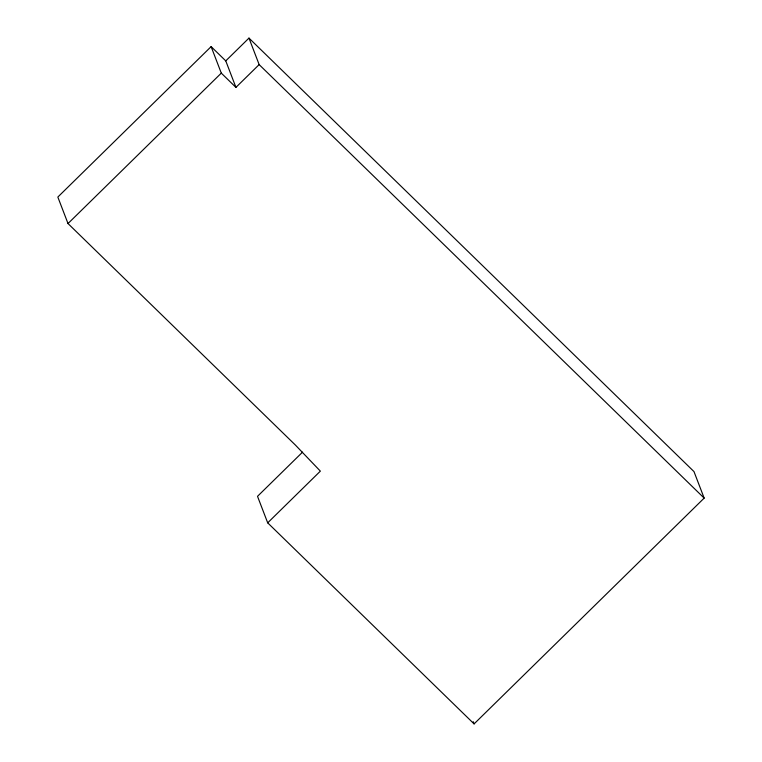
<?xml version="1.0" encoding="UTF-8"?>
<svg xmlns="http://www.w3.org/2000/svg" width="762" height="762" viewBox="0 0 762 762"><rect width="100%" height="100%" fill="white"/><g stroke="black" fill="none" stroke-linecap="round" stroke-linejoin="round"><path stroke-width="1.14" d="M225.762 60.884L211.122 46.625L57.836 197.053L68.009 223.552L295.408 445.075L320.364 471.135L267.691 522.837L474.088 723.9L704.164 498.11L693.992 471.602L248.974 38.1L225.762 60.884L235.934 87.382L259.147 64.599L248.974 38.1M68.009 223.552L221.294 73.123L211.122 46.625M302.552 452.133L257.518 496.329L267.691 522.837M259.147 64.599L704.164 498.11M221.294 73.123L235.934 87.382M473.24 721.69L474.088 723.9"/></g></svg>
